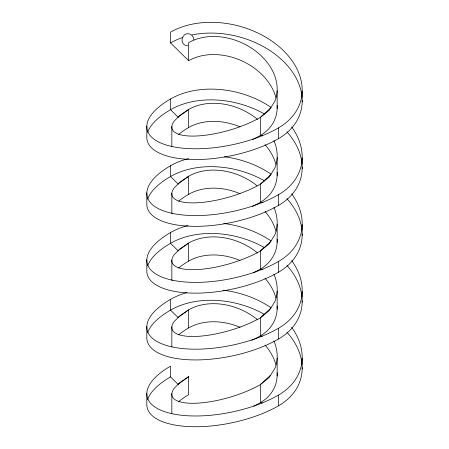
<?xml version="1.0" encoding="UTF-8"?>
<svg xmlns="http://www.w3.org/2000/svg" width="449" height="449" viewBox="0 0 449 449"><rect width="100%" height="100%" fill="white"/><g stroke="black" fill="none" stroke-linecap="round" stroke-linejoin="round"><path stroke-width="0.67" d="M270.618 107.968L260.33 117.413A54.638 17.444 -16.2 0 1 196.454 136.008A54.638 17.444 -16.2 0 1 174.156 121.129L179.892 115.354L188.67 109.444A54.638 41.061 23.7 0 1 257.591 119.389M270.618 174.768L260.33 184.213A54.638 17.444 -16.2 0 1 196.454 202.808A54.638 17.444 -16.2 0 1 174.156 187.929L179.892 182.154L188.67 176.244A54.638 41.061 23.7 0 1 257.053 185.746M270.618 241.568L260.33 251.013A54.638 17.444 -16.2 0 1 196.454 269.608A54.638 17.444 -16.2 0 1 174.156 254.729L179.892 248.954L188.67 243.044A54.638 41.061 23.7 0 1 257.591 252.983M270.618 308.368L260.33 317.813A54.638 17.444 -16.2 0 1 196.454 336.408A54.638 17.444 -16.2 0 1 174.156 321.529L179.892 315.754L188.67 309.844A54.638 41.061 23.7 0 1 257.591 319.783M270.618 375.168L260.33 384.613A54.638 17.444 -16.2 0 1 196.454 403.202A54.638 17.444 -16.2 0 1 174.156 388.329L179.892 382.548L188.67 376.644L188.67 394.71A54.638 17.444 -16.2 0 0 178.719 401.591M178.382 116.875L188.67 109.444L188.67 127.51A54.638 17.444 -16.2 0 0 178.719 134.397M178.382 183.675L188.67 176.244L188.67 194.31A54.638 17.444 -16.2 0 0 178.719 201.197M178.382 250.475L188.67 243.044L188.67 261.11A54.638 17.444 -16.2 0 0 178.719 267.997M178.382 317.275L188.67 309.844L188.67 327.91A54.638 17.444 -16.2 0 0 178.719 334.797M178.382 384.069L188.67 376.644M187.772 45.809C177.742 45.226 182.361 29.797 191.01 34.635M262.345 135.834L260.33 135.48A54.638 17.444 -16.2 0 1 252.417 139.611M263.019 202.752L260.33 202.28A54.638 17.444 -16.2 0 1 252.417 206.405M263.019 269.546L260.33 269.08A54.638 17.444 -16.2 0 1 253.062 272.897M262.345 336.228L260.33 335.88A54.638 17.444 -16.2 0 1 251.76 340.314M262.345 403.028L260.33 402.68A54.638 17.444 -16.2 0 1 253.707 406.182M146.823 126.017L146.823 136.771A79.024 32.261 -11.6 0 0 193.53 159.524A79.024 32.261 -11.6 0 0 278.475 138.646L278.475 127.892A79.024 55.878 15 0 0 280.378 47.768A79.024 55.878 15 0 0 170.525 32.171L170.525 42.924L188.67 60.71A54.638 41.061 23.7 0 1 275.877 97.472M178.371 117.413L170.525 109.719L170.525 98.965A79.024 55.878 15 0 1 271.123 107.395M178.371 184.213L170.525 176.519L170.525 165.765A79.024 55.878 15 0 1 188.732 158.548M178.371 251.013L170.525 243.319L170.525 232.565A79.024 55.878 15 0 1 188.092 225.51M178.371 317.813L170.525 310.119L170.525 299.365A79.024 55.878 15 0 1 186.829 292.647M291.676 327.366A79.024 55.878 15 0 1 278.475 395.086A79.024 32.261 -11.6 0 1 168.622 412.889A79.024 32.261 -11.6 0 1 170.525 366.165L170.525 376.919L178.371 384.613M191.936 35.426L193.311 37.368L193.923 39.916M302.177 91.063L302.177 101.816M302.177 157.863L302.177 168.616M302.177 224.657L302.177 235.411M302.177 291.457L302.177 302.211M302.177 358.257L302.177 369.011M291.676 126.972A79.024 55.878 15 0 1 278.475 194.692L278.475 205.446A79.024 32.261 -11.6 0 1 193.53 226.324A79.024 32.261 -11.6 0 1 146.823 203.571L146.823 192.812M291.676 193.766A79.024 55.878 15 0 1 278.475 261.492L278.475 272.246A79.024 32.261 -11.6 0 1 193.53 293.124A79.024 32.261 -11.6 0 1 146.823 270.365L146.823 259.612M291.676 260.566A79.024 55.878 15 0 1 278.475 328.286L278.475 339.046A79.024 32.261 -11.6 0 1 193.53 359.918A79.024 32.261 -11.6 0 1 146.823 337.165L146.823 326.412M278.475 395.086L278.475 405.84A79.024 32.261 -11.6 0 1 193.53 426.718A79.024 32.261 -11.6 0 1 146.823 403.965L146.823 393.212M277.156 90.692L277.156 108.759M277.156 157.492L277.156 175.559M277.156 224.292L277.156 242.359M277.156 291.087L277.156 309.153M277.156 357.887L277.156 375.953M188.67 60.71L188.67 42.644A54.638 41.061 23.7 0 1 252.546 48.806A54.638 41.061 23.7 0 1 274.844 101.255L269.108 110.37L260.33 117.413L260.33 135.48A54.638 41.061 23.7 0 0 277.151 105.493M171.844 126.382L171.844 144.449A54.638 17.444 -16.2 0 0 171.956 146.447M171.844 193.182L171.844 211.249A54.638 17.444 -16.2 0 0 172.141 213.876M171.844 259.982L171.844 278.049A54.638 17.444 -16.2 0 0 172.141 280.676M171.844 326.782L171.844 344.849A54.638 17.444 -16.2 0 0 171.956 346.847M171.844 393.582L171.844 411.649A54.638 17.444 -16.2 0 0 171.956 413.647M147.665 399.548A79.024 32.261 -11.6 0 1 170.525 376.919M277.151 372.687A54.638 41.061 23.7 0 1 260.33 402.68L260.33 384.613L269.108 377.564L274.844 368.449A54.638 41.061 23.7 0 0 273.907 340.926M188.67 327.91A54.638 41.061 23.7 0 1 240.047 327.282M265.039 345.068A54.638 41.061 23.7 0 1 275.877 364.667M302.188 367.669A79.024 55.878 15 0 1 278.475 405.84M264.506 314.429A79.024 55.878 15 0 0 170.525 310.119A79.024 32.261 -11.6 0 0 147.665 332.748M286.945 332.243A79.024 55.878 15 0 1 302.02 364.274M223.063 290.211A79.024 55.878 15 0 1 271.123 307.789M277.151 172.293A54.638 41.061 23.7 0 1 260.33 202.28L260.33 184.213L269.108 177.164L274.844 168.049A54.638 41.061 23.7 0 0 273.907 140.526M188.67 127.51A54.638 41.061 23.7 0 1 240.047 126.887M265.039 144.673A54.638 41.061 23.7 0 1 275.877 164.272M147.665 132.348A79.024 32.261 -11.6 0 1 170.525 109.719A79.024 55.878 15 0 1 264.506 114.035M302.188 167.275A79.024 55.878 15 0 1 278.475 205.446M286.945 131.843A79.024 55.878 15 0 1 302.02 163.874M302.188 100.475A79.024 55.878 15 0 1 278.475 138.646M170.525 42.924A79.024 55.878 15 0 1 182.154 37.654M191.33 35.095A79.024 55.878 15 0 1 302.02 97.074M278.475 127.892A79.024 32.261 -11.6 0 1 168.622 145.689A79.024 32.261 -11.6 0 1 170.525 98.965M277.151 239.087A54.638 41.061 23.7 0 1 260.33 269.08L260.33 251.013L269.108 243.964L274.844 234.849A54.638 41.061 23.7 0 0 273.907 207.326M188.67 194.31A54.638 41.061 23.7 0 1 240.047 193.682M265.039 211.468A54.638 41.061 23.7 0 1 275.877 231.067M147.665 199.148A79.024 32.261 -11.6 0 1 170.525 176.519A79.024 55.878 15 0 1 264.506 180.835M302.188 234.075A79.024 55.878 15 0 1 278.475 272.246M286.945 198.643A79.024 55.878 15 0 1 301.952 229.989M278.475 194.692A79.024 32.261 -11.6 0 1 168.622 212.489A79.024 32.261 -11.6 0 1 170.525 165.765M224.455 156.785A79.024 55.878 15 0 1 271.123 174.19M277.151 305.887A54.638 41.061 23.7 0 1 260.33 335.88L260.33 317.813L269.108 310.764L274.844 301.649A54.638 41.061 23.7 0 0 273.907 274.126M188.67 261.11A54.638 41.061 23.7 0 1 240.047 260.482M265.039 278.268A54.638 41.061 23.7 0 1 275.877 297.867M147.665 265.948A79.024 32.261 -11.6 0 1 170.525 243.319A79.024 55.878 15 0 1 264.506 247.635M302.188 300.875A79.024 55.878 15 0 1 278.475 339.046M286.945 265.443A79.024 55.878 15 0 1 301.952 296.789M278.475 261.492A79.024 32.261 -11.6 0 1 168.622 279.289A79.024 32.261 -11.6 0 1 170.525 232.565M223.759 223.495A79.024 55.878 15 0 1 271.123 240.99M278.475 328.286A79.024 32.261 -11.6 0 1 168.622 346.089A79.024 32.261 -11.6 0 1 170.525 299.365"/></g></svg>
